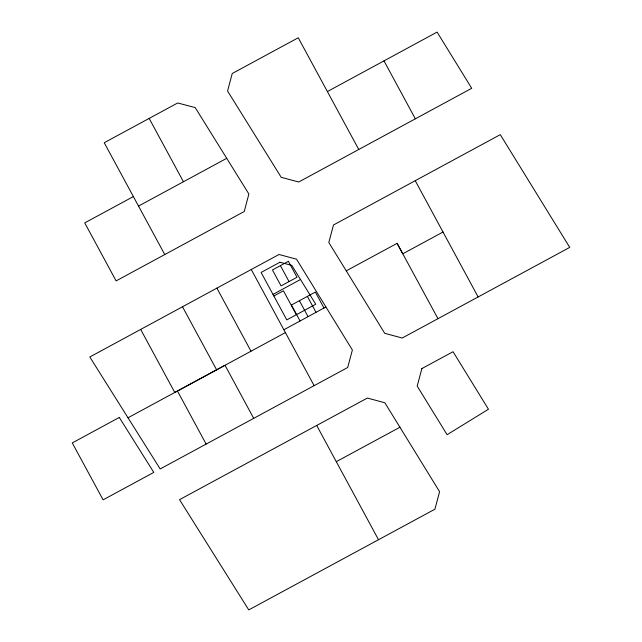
<?xml version="1.0" encoding="UTF-8"?>
<svg xmlns="http://www.w3.org/2000/svg" width="642" height="642" viewBox="0 0 642 642"><rect width="100%" height="100%" fill="white"/><g stroke="black" fill="none" stroke-linecap="round" stroke-linejoin="round"><path stroke-width="0.96" d="M327.396 91.549L437.09 32.1L471.709 88.291L298.723 181.999L281.212 177.32L227.565 91.012L232.243 73.501L298.249 37.758L358.758 149.482M138.528 206.082L226.722 158.317M251.271 269.504L89.808 356.984L160.171 468.957L347.699 367.497L352.378 349.986L296.516 259.175L279.005 254.497L251.271 269.504L314.131 385.657M415.238 180.691L500.278 134.651L569.735 247.395L402.221 338.021L384.71 333.31L328.808 242.499L333.487 224.989L415.238 180.691L478.129 296.949M272.994 294.397L300.504 279.495M273.853 295.986L283.419 290.81L296.363 314.716M443.004 232.027L402.767 253.815L397.109 243.334L346.247 270.852M283.9 329.755L325.911 306.956M285.425 332.58L174.785 392.471L140.67 329.426M128.015 417.773L225.021 365.274L253.702 418.351M133.384 196.572L84.736 222.886L116.114 280.899L244.241 211.507L248.879 193.996L195.224 107.607L177.722 102.969L104.229 142.725L164.761 254.545M336.288 461.67L399.934 427.235L439.593 491.692L434.915 509.202L248.767 609.9L179.527 499.661L367.344 398.056L384.855 402.767L399.934 427.235M397.109 243.334L437.964 318.665M383.98 60.87L415.342 118.81M323.969 308.008L315.342 292.07L291.436 305.014L300.063 320.952M307.374 296.387L316 312.325M280.418 265.636L289.044 281.573M299.405 300.697L308.032 316.634M316.699 425.453L378.507 539.713M149.169 118.417L183.451 181.75M216.9 288.138L251.014 351.214M182.505 306.772L216.619 369.816M177.457 391.018L206.13 444.095M421.866 368.58L417.196 386.091L447.097 434.706L488.458 409.235L453.051 351.72L421.866 368.58M279.92 262.249L261.101 272.441L286.805 319.893L315.728 304.236L291.853 265.435L279.92 262.249M288.386 261.318L272.441 269.953L281.076 285.891L297.013 277.256L288.386 261.318M119.284 417.444L72.265 442.932L103.113 499.845L153.791 472.408L119.284 417.444"/></g></svg>
